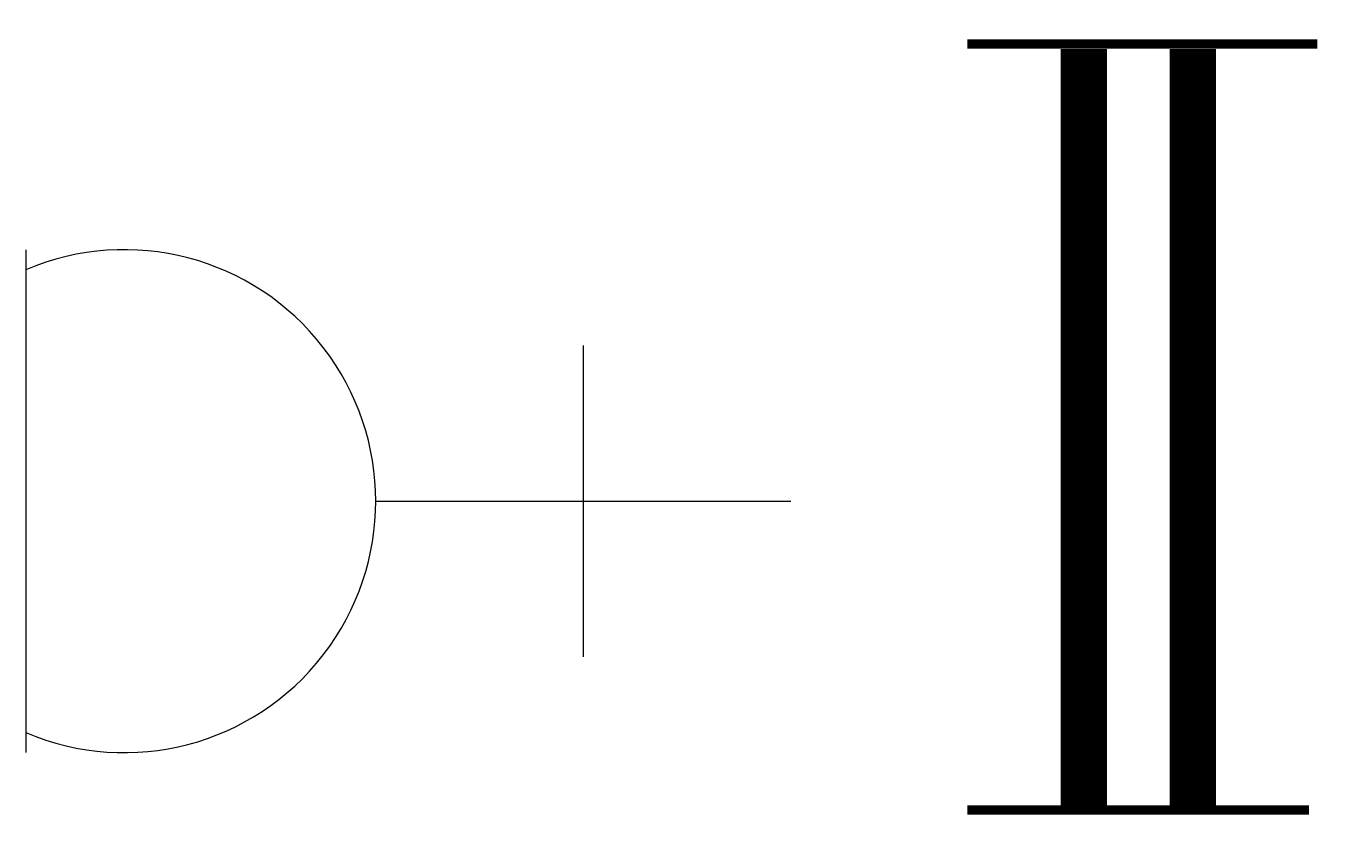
# Model space of a CAD drawing. Header units: inches. Extents: x 16928 to 514628, y -1471 to 241387.
# Drawn here: x 171542 to 173074, y 37922 to 38877 of the extents above; entities that cross this region are included whole.
import ezdxf

# ---------------------------------------------------------------- set-up
doc = ezdxf.new("R2010")
doc.units = ezdxf.units.IN
doc.header["$MEASUREMENT"] = 0
for name, color, linetype in [('ELECT', 6, 'Continuous'), ('FITTING', 8, 'Continuous'), ('TB', 8, 'Continuous')]:
    doc.layers.add(name, color=color, linetype=linetype)

# ---------------------------------------------------------------- blocks, each defined once
blk = doc.blocks.new('13A SSO 300mm')
at = {"layer": 'ELECT', "color": 6}
for p, q in [((0, 413.8), (0, 904.4)), ((-184, 659.1), (184, 659.1)), ((-297.4, 0), (297.4, 0))]:
    blk.add_line(p, q, dxfattribs=at)
blk.add_arc((0, 116.3), 297.4, 336.9763, 203.0237, dxfattribs=at)

msp = doc.modelspace()

# ---------------------------------------------------------------- linework, layer by layer
at = {"layer": 'FITTING', "color": 3}
for points, const_width in [([(172792.7, 37949.7), (172792.7, 38849.7)], 54.6), ([(172792.7, 37949.7), (172792.7, 38849.7)], 54.6), ([(172921.5, 37949.7), (172921.5, 38849.7)], 54.6), ([(172921.5, 37949.7), (172921.5, 38849.7)], 54.6), ([(172655.1, 38855.7), (172940.1, 38855.7)], 10.9), ([(172655.1, 38855.7), (172940.1, 38855.7)], 10.9), ([(172793.8, 38855.7), (173069, 38855.7)], 10.9), ([(172793.8, 38855.7), (173069, 38855.7)], 10.9), ([(172655.1, 37949.7), (172930.3, 37949.7)], 10.9), ([(172655.1, 37949.7), (172930.3, 37949.7)], 10.9), ([(172783.9, 37949.7), (173059.1, 37949.7)], 10.9), ([(172783.9, 37949.7), (173059.1, 37949.7)], 10.9)]:
    msp.add_lwpolyline(points, dxfattribs=dict(at, const_width=const_width))

# ---------------------------------------------------------------- block references
at = {"layer": 'TB', "color": 6, "linetype": 'Continuous', "rotation": 270}
msp.add_blockref('13A SSO 300mm', (171541.6, 38315), dxfattribs=at)

doc.saveas('drawing.dxf')
